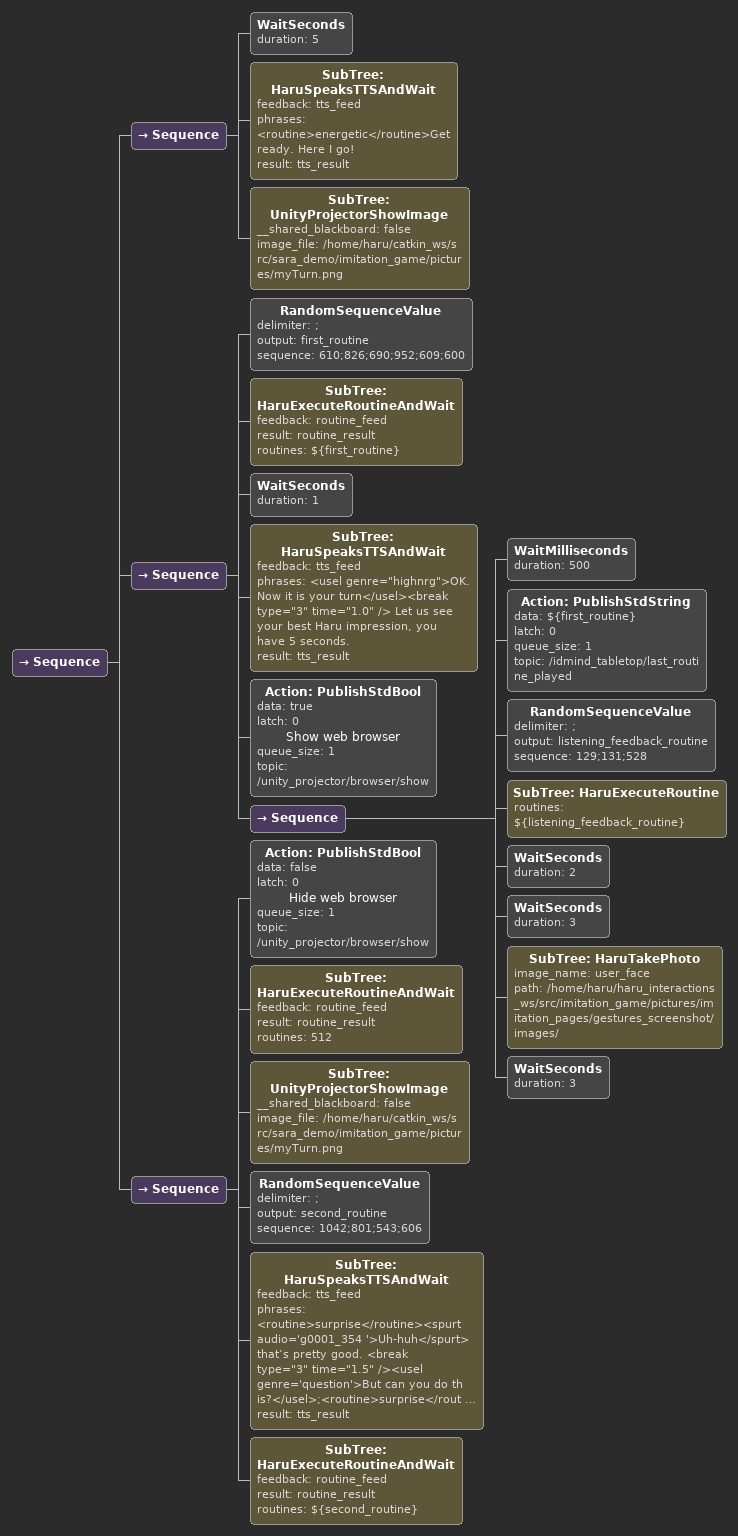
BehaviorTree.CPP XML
<Sequence>
    <Sequence>
        <WaitSeconds duration="5"/>
        <SubTree ID="HaruSpeaksTTSAndWait" feedback="tts_feed" phrases="&lt;routine>energetic&lt;/routine>Get ready. Here I go!" result="tts_result"/>
        <SubTree ID="UnityProjectorShowImage" __shared_blackboard="false" image_file="/home/haru/catkin_ws/src/sara_demo/imitation_game/pictures/myTurn.png"/>
    </Sequence>
    <Sequence>
        <RandomSequenceValue delimiter=";" output="first_routine" sequence="610;826;690;952;609;600"/>
        <SubTree ID="HaruExecuteRoutineAndWait" feedback="routine_feed" result="routine_result" routines="${first_routine}"/>
        <WaitSeconds duration="1"/>
        <SubTree ID="HaruSpeaksTTSAndWait" feedback="tts_feed" phrases="&lt;usel genre=&quot;highnrg&quot;>OK. Now it is your turn&lt;/usel>&lt;break type=&quot;3&quot; time=&quot;1.0&quot; /> Let us see your best Haru impression, you have 5 seconds." result="tts_result"/>
        <Action ID="PublishStdBool" data="true" latch="0" name="Show web browser" queue_size="1" topic="/unity_projector/browser/show"/>
        <Sequence>
            <WaitMilliseconds duration="500"/>
            <Action ID="PublishStdString" data="${first_routine}" latch="0" queue_size="1" topic="/idmind_tabletop/last_routine_played"/>
            <RandomSequenceValue delimiter=";" output="listening_feedback_routine" sequence="129;131;528"/>
            <SubTree ID="HaruExecuteRoutine" routines="${listening_feedback_routine}"/>
            <WaitSeconds duration="2"/>
            <WaitSeconds duration="3"/>
            <SubTree ID="HaruTakePhoto" image_name="user_face" path="/home/haru/haru_interactions_ws/src/imitation_game/pictures/imitation_pages/gestures_screenshot/images/"/>
            <WaitSeconds duration="3"/>
        </Sequence>
    </Sequence>
    <Sequence>
        <Action ID="PublishStdBool" data="false" latch="0" name="Hide web browser" queue_size="1" topic="/unity_projector/browser/show"/>
        <SubTree ID="HaruExecuteRoutineAndWait" feedback="routine_feed" result="routine_result" routines="512"/>
        <SubTree ID="UnityProjectorShowImage" __shared_blackboard="false" image_file="/home/haru/catkin_ws/src/sara_demo/imitation_game/pictures/myTurn.png"/>
        <RandomSequenceValue delimiter=";" output="second_routine" sequence="1042;801;543;606"/>
        <SubTree ID="HaruSpeaksTTSAndWait" feedback="tts_feed" phrases="&lt;routine>surprise&lt;/routine>&lt;spurt audio='g0001_354 '>Uh-huh&lt;/spurt> that’s pretty good. &lt;break type=&quot;3&quot; time=&quot;1.5&quot; />&lt;usel genre='question'>But can you do this?&lt;/usel>;&lt;routine>surprise&lt;/routine>&lt;usel genre=&quot;highnrg&quot;>That is not bad! &lt;break type=&quot;3&quot; time=&quot;1.5&quot; />&lt;/usel>&lt;usel genre='question'>But what if I did this instead?&lt;/usel>;&lt;routine>cheeky&lt;/routine>&lt;usel genre=&quot;highnrg&quot;>&lt;spurt audio='g0001_002'>tut tut&lt;/spurt>Not bad, not bad.&lt;break type=&quot;3&quot; time=&quot;1.0&quot; /> But let us see how good you really are.&lt;/usel> " result="tts_result"/>
        <SubTree ID="HaruExecuteRoutineAndWait" feedback="routine_feed" result="routine_result" routines="${second_routine}"/>
    </Sequence>
</Sequence>
